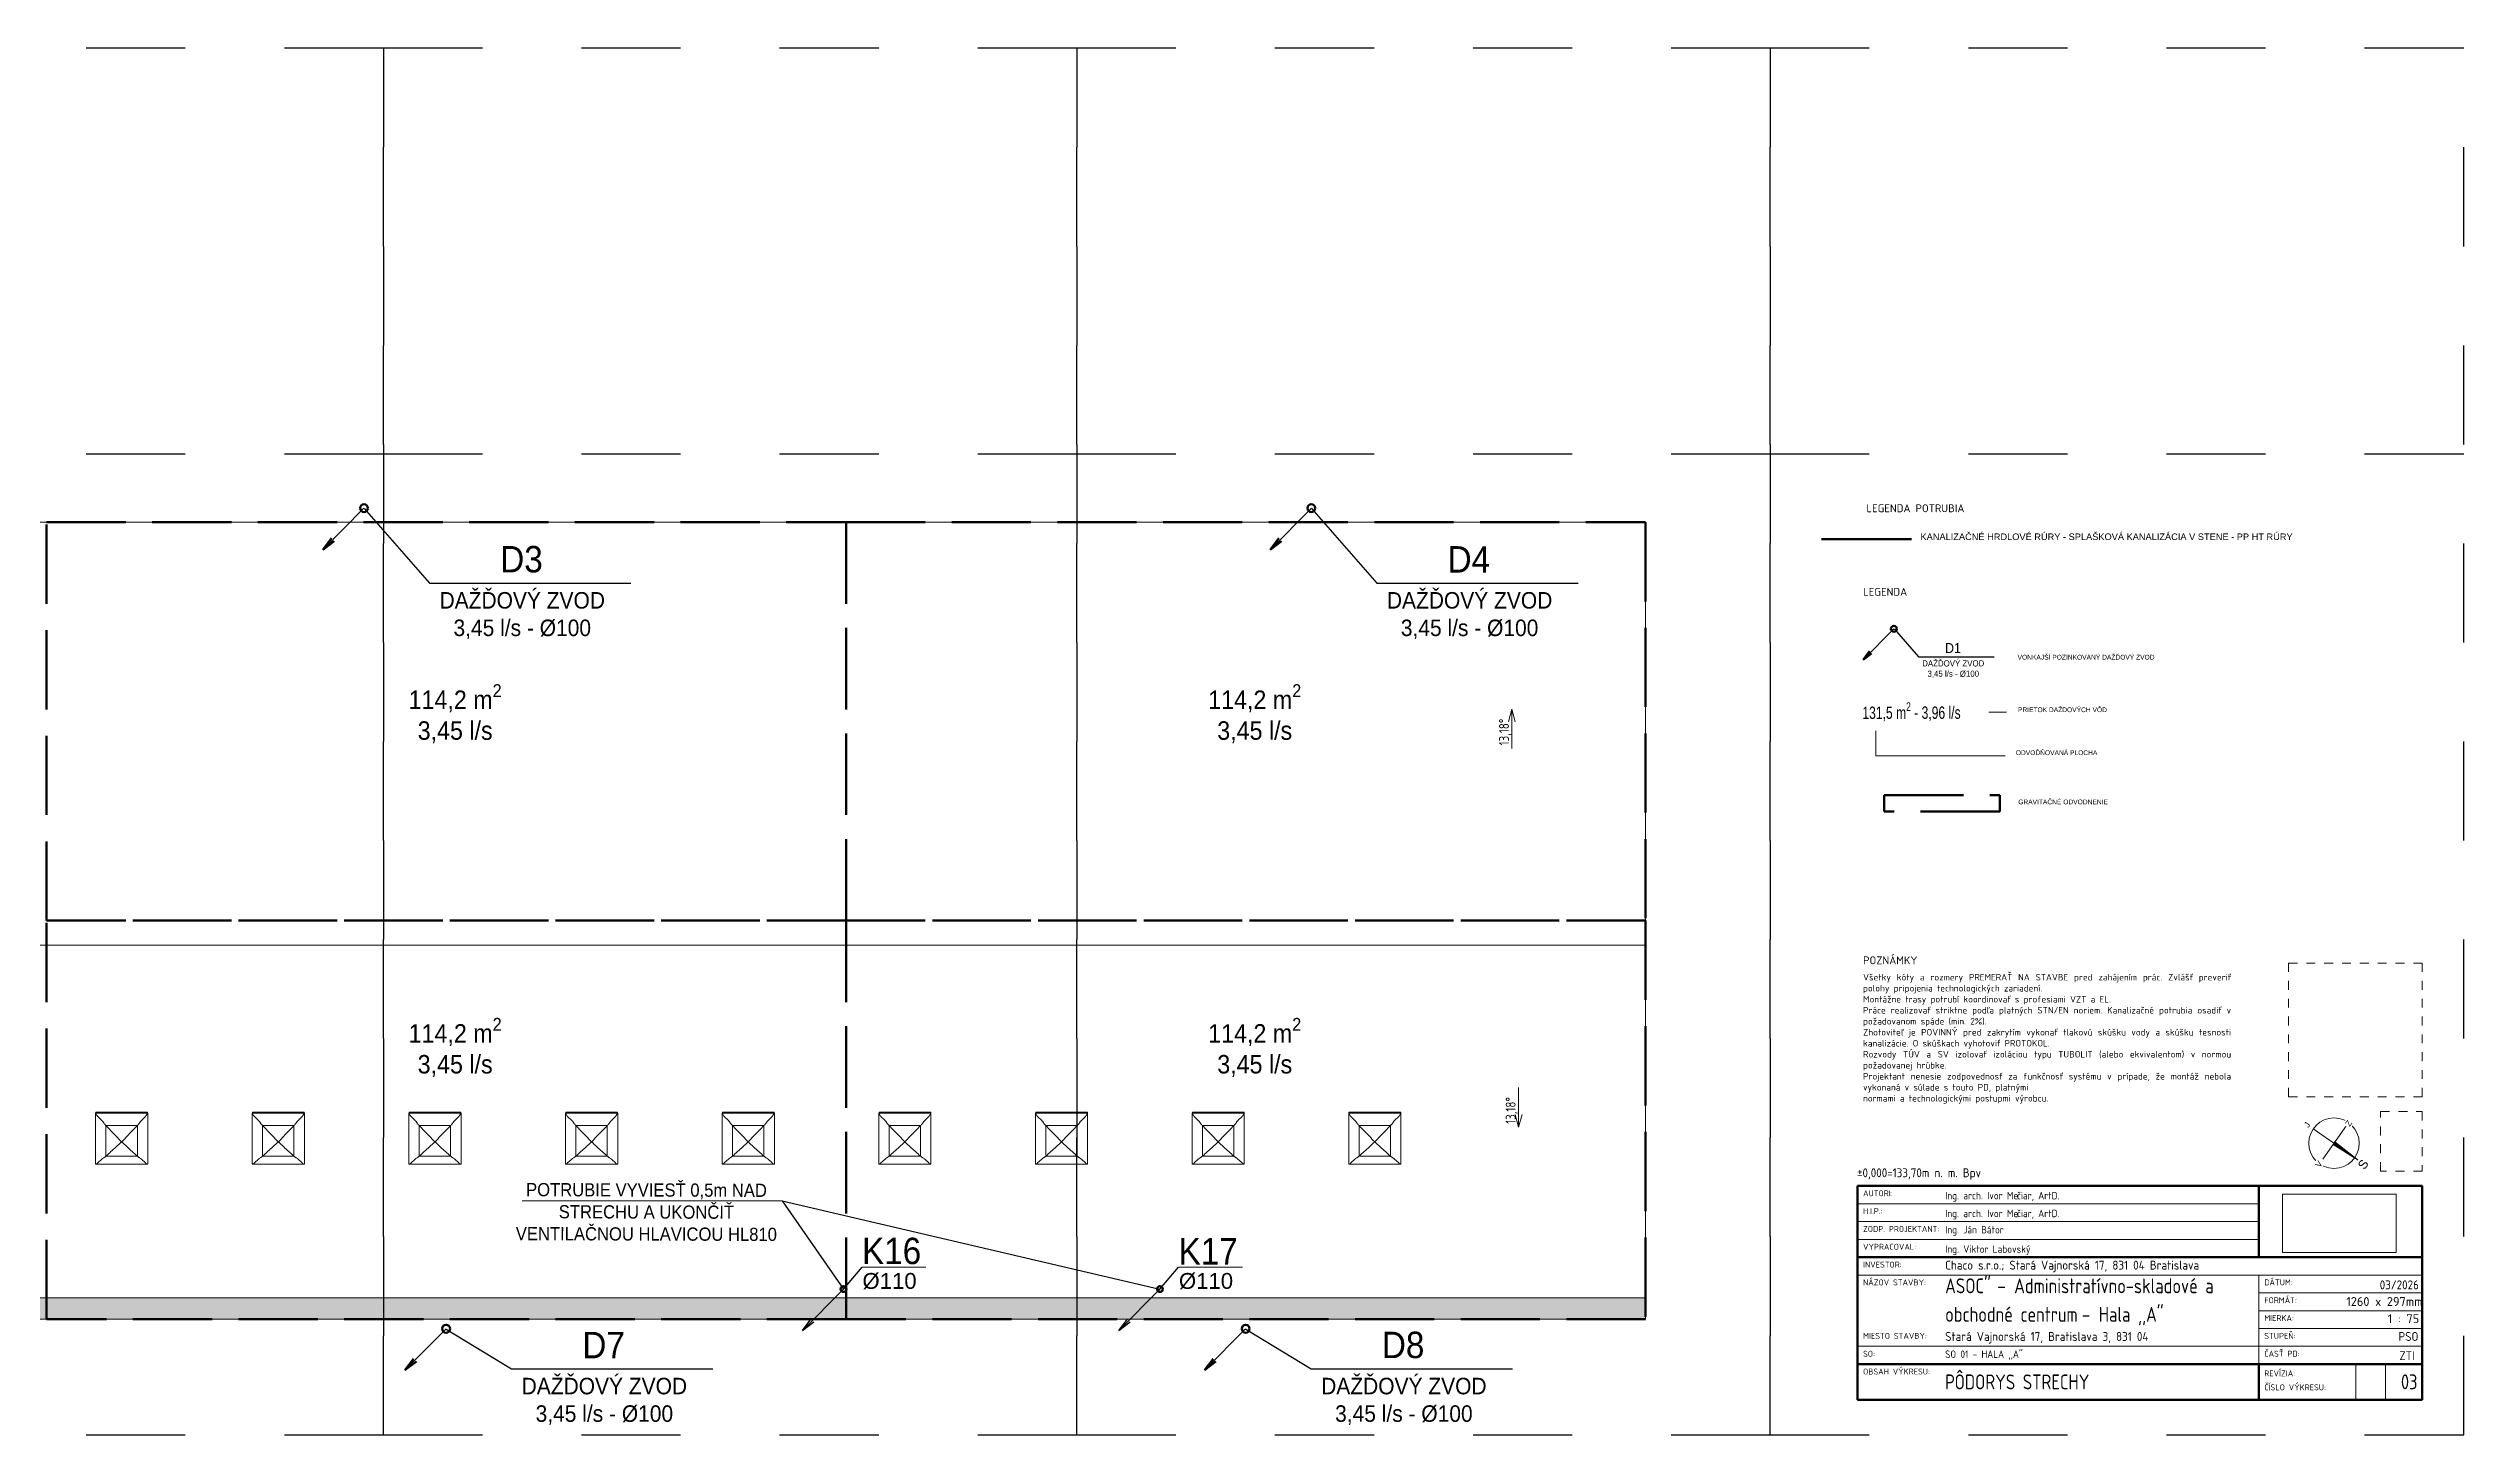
# Model space of a CAD drawing. Header units: millimetres. Extents: x 2377 to 264466, y -28213 to 61616.
# Drawn here: x 35409 to 81127, y 35366 to 61616 of the extents above; entities that cross this region are included whole.
import ezdxf
from ezdxf.lldxf.tags import DXFTag

# ---------------------------------------------------------------- set-up
doc = ezdxf.new("R2010")
doc.units = ezdxf.units.MM
for name, pattern in [('ACAD_ISO04W100', [30.5, 24, -3, 0.5, -3]), ('Carkovana 2x', [0.4, 0.3, -0.1]), ('Čiarkovaná 3mm', [6, 3, -3])]:
    doc.linetypes.add(name, pattern=pattern)
doc.layers.get('0').update_dxf_attribs({"color": 8})
for name, color, linetype in [('_60992', 7, 'Continuous'), ('IS_Popisy_úseků_Vodovod', 7, 'SOLID'), ('PDF_Text', 7, 'Continuous'), ('ZT_SMER STUPANIA', 4, 'Continuous'), ('ZTI_popis Pluvia 150', 7, 'Continuous')]:
    doc.layers.add(name, color=color, linetype=linetype)
for name, color, linetype, lineweight in [('_Lines_', 7, 'Continuous', 9), ('_Wide Lines_', 250, 'Continuous', 70), ('dash', 9, 'Čiarkovaná 3mm', 9), ('Detail Items', 8, 'Continuous', 9), ('Frame_Mullion', 8, 'Continuous', 20), ('Generic Annotations', 7, 'Continuous', 9), ('Glass', 174, 'Continuous', 9), ('mur-pohlad', 141, 'Continuous', 20), ('Roofs', 7, 'Continuous', 9), ('Spot Slopes', 7, 'Continuous', 9), ('Text Notes', 8, 'Continuous', 9), ('Title Blocks', 7, 'Continuous', 9), ('ZTI- PRÍVOD STUDENEJ VODY', 5, 'ACAD_ISO04W100', 50), ('ZTI-popis', 7, 'Continuous', 20), ('ZTI_KANAL', 30, 'Continuous', 50), ('ZTI_pluvia', 4, 'Continuous', 50), ('ZTI_S_KANAL', 30, 'Continuous', 50)]:
    doc.layers.add(name, color=color, linetype=linetype, lineweight=lineweight)
doc.layers.add('NETLAC', color=240, linetype='Čiarkovaná 3mm', plot=False, transparency=0.1)
doc.styles.add('Arial', font='arial.ttf', dxfattribs={"height": 89.296875})
doc.styles.add('Arial_1', font='arial.ttf', dxfattribs={"height": 3})
doc.styles.add('Arial_2', font='arial.ttf', dxfattribs={"height": 2})
doc.styles.add('ISOCPEUR_1', font='isocpeur.ttf', dxfattribs={"width": 0.8, "height": 225})
doc.styles.add('ISOCPEUR_10', font='isocpeur.ttf', dxfattribs={"height": 2})
doc.styles.add('ISOCPEUR_11', font='isocpeur.ttf', dxfattribs={"height": 3})
doc.styles.add('ISOCPEUR_12', font='isocpeur.ttf', dxfattribs={"width": 0.8, "height": 5})
doc.styles.add('ISOCPEUR_13', font='isocpeur.ttf', dxfattribs={"width": 0.9, "height": 3})
doc.styles.add('ISOCPEUR_14', font='isocpeur.ttf', dxfattribs={"width": 0.9, "height": 2.5})
doc.styles.add('PDF ISOCPEUR', font='isocpeur.ttf')
doc.styles.add('Popis_ZTI', font='arial.ttf', dxfattribs={"width": 0.9, "height": 125})
doc.styles.add('Simplex', font='simplex.shx', dxfattribs={"width": 0.7})
doc.styles.add('Style-Arial', font='arial.ttf')
tags = doc.linetypes.add('SOLID', pattern=[10, 10, 0]).pattern_tags.tags
tags[6:7] = [DXFTag(74, 4), DXFTag(75, 0), DXFTag(340, '0'), DXFTag(46, 0.0), DXFTag(50, 0.0), DXFTag(44, 0.0), DXFTag(45, 0.0)]
tags[4:5] = [DXFTag(74, 4), DXFTag(75, 0), DXFTag(340, '0'), DXFTag(46, 0.0), DXFTag(50, 0.0), DXFTag(44, 0.0), DXFTag(45, 0.0)]
picture_1 = doc.add_image_def('image1.jpg', size_in_pixel=(817, 420))

# ---------------------------------------------------------------- blocks, each defined once
blk = doc.blocks.new('Roof-Windows_VELUX_CFP_ISD - CFP size 800x800 _080080_-4889044-3NP_1_')
at = {"layer": 'Frame_Mullion', "color": 252}
for p, q in [((517, -11534), (1497, -11534)), ((517, -11534), (534, -11554)), ((517, -11554), (517, -11534)), ((1497, -11534), (1481, -11554)), ((1497, -11534), (1497, -11554))]:
    blk.add_line(p, q, dxfattribs=at)
at = {"layer": 'Glass', "color": 252}
for p, q in [((511, -12517), (511, -11554)), ((511, -11554), (1500, -11554)), ((538, -11597), (511, -11554)), ((630, -11693), (553, -11615)), ((667, -11738), (643, -11707)), ((708, -11786), (708, -12366)), ((1303, -11786), (708, -11786)), ((708, -11786), (708, -12366)), ((1303, -11786), (708, -11786)), ((1303, -12366), (1303, -11786)), ((1303, -12366), (1303, -11786)), ((1368, -11707), (1344, -11738)), ((1458, -11615), (1381, -11693)), ((1500, -11554), (1473, -11597)), ((1500, -11554), (1500, -12517)), ((1003, -12093), (1003, -12098)), ((1008, -12093), (1003, -12093)), ((1008, -12093), (1003, -12093)), ((1003, -12093), (1003, -12098)), ((1003, -12098), (1008, -12098)), ((1003, -12098), (1008, -12098)), ((1008, -12098), (1008, -12093)), ((1008, -12098), (1008, -12093)), ((538, -12508), (511, -12517)), ((1500, -12517), (511, -12517)), ((630, -12424), (553, -12496)), ((667, -12398), (643, -12413)), ((708, -12366), (1303, -12366)), ((708, -12366), (1303, -12366)), ((1344, -12398), (1368, -12413)), ((1381, -12424), (1458, -12496)), ((1473, -12508), (1500, -12517))]:
    blk.add_line(p, q, dxfattribs=at)
for points, knots in [([(553, -11615), (551, -11613), (549, -11611), (546, -11607), (544, -11605), (543, -11604), (542, -11602), (540, -11600), (538, -11598), (538, -11597)], [0, 0, 0, 0, 0.25, 0.375, 0.5, 0.5625, 0.625, 0.75, 1, 1, 1, 1]), ([(1473, -11597), (1472, -11598), (1471, -11600), (1469, -11602), (1467, -11604), (1466, -11606), (1465, -11608), (1462, -11611), (1459, -11613), (1458, -11615)], [-1, -1, -1, -1, -0.75, -0.625, -0.5, -0.4375, -0.375, -0.25, 0, 0, 0, 0]), ([(553, -12496), (551, -12497), (549, -12499), (546, -12502), (544, -12503), (543, -12504), (542, -12505), (540, -12507), (538, -12507), (538, -12508)], [0, 0, 0, 0, 0.25, 0.375, 0.5, 0.5625, 0.625, 0.75, 1, 1, 1, 1]), ([(1458, -12496), (1459, -12497), (1462, -12499), (1465, -12502), (1467, -12503), (1468, -12504), (1469, -12505), (1471, -12507), (1472, -12507), (1473, -12508)], [0, 0, 0, 0, 0.25, 0.375, 0.5, 0.5625, 0.625, 0.75, 1, 1, 1, 1])]:
    blk.add_open_spline(points, degree=3, knots=knots, dxfattribs=at)
for points in [[(643, -11707), (642, -11706), (640, -11704), (637, -11701), (634, -11697), (631, -11694), (630, -11693)], [(708, -11786), (702, -11780), (692, -11768), (678, -11752), (670, -11743), (667, -11738)], [(1003, -12093), (969, -12059), (902, -11990), (804, -11888), (739, -11820), (708, -11786)], [(1303, -11786), (1271, -11820), (1207, -11888), (1108, -11990), (1041, -12059), (1008, -12093)], [(1344, -11738), (1340, -11743), (1333, -11752), (1319, -11768), (1309, -11780), (1303, -11786)], [(1381, -11693), (1379, -11694), (1377, -11697), (1373, -11701), (1370, -11704), (1369, -11706), (1368, -11707)], [(1003, -12098), (969, -12129), (902, -12191), (804, -12280), (739, -12338), (708, -12366)], [(1008, -12098), (1041, -12129), (1108, -12191), (1207, -12280), (1271, -12338), (1303, -12366)], [(643, -12413), (642, -12414), (640, -12415), (637, -12417), (634, -12420), (631, -12423), (630, -12424)], [(708, -12366), (702, -12370), (692, -12379), (678, -12390), (670, -12395), (667, -12398)], [(1303, -12366), (1309, -12370), (1319, -12379), (1333, -12390), (1341, -12395), (1344, -12398)], [(1368, -12413), (1369, -12414), (1370, -12415), (1373, -12417), (1377, -12420), (1379, -12423), (1381, -12424)]]:
    blk.add_open_spline(points, degree=3, dxfattribs=at)
blk = doc.blocks.new('Strecha')
at = {"layer": 'Detail Items'}
blk.add_hatch(color=252, dxfattribs=at).paths.add_polyline_path([(65643, 32555), (65643, 32957), (35263, 32957), (35263, 32955), (30738, 32955), (30738, 32957), (5108, 32957), (5108, 32555), (64333, 32555)])
at = {"layer": '_Lines_', "color": 252}
for p, q in [((65643, 32957), (5108, 32957)), ((65643, 32555), (65643, 32957)), ((5108, 32555), (65643, 32555))]:
    blk.add_line(p, q, dxfattribs=at)
at = {"layer": 'Roofs', "color": 252}
for p, q in [((65643, 47644), (5108, 47644)), ((65643, 47644), (65643, 46709)), ((65643, 32555), (65643, 46709)), ((65643, 39632), (5108, 39632)), ((5108, 32555), (65643, 32555))]:
    blk.add_line(p, q, dxfattribs=at)
at = {"layer": 'Spot Slopes', "color": 252}
for p, q in [((63112, 44105), (63049, 43866)), ((63112, 44105), (63176, 43866)), ((63112, 43355), (63112, 44105)), ((63239, 36940), (63239, 36190)), ((63239, 36190), (63176, 36428)), ((63239, 36190), (63303, 36428))]:
    blk.add_line(p, q, dxfattribs=at)
at = {"layer": 'Frame_Mullion', "color": 252}
for p in [(35791, 48006), (38756, 48006), (41721, 48006), (44686, 48006), (47651, 48006), (50616, 48006), (53581, 48006), (56546, 48006), (59511, 48006)]:
    blk.add_blockref('Roof-Windows_VELUX_CFP_ISD - CFP size 800x800 _080080_-4889044-3NP_1_', p, dxfattribs=at)
at = {"layer": 'Spot Slopes', "color": 252, "char_height": 187.5, "width": 750.67, "attachment_point": 1, "rotation": 90, "line_spacing_factor": 1.149209, "style": 'ISOCPEUR_1'}
for insert in [(62868, 43417), (62994, 36252)]:
    blk.add_mtext('13,18°', dxfattribs=dict(at, insert=insert))
blk = doc.blocks.new('netlac')
at = {"layer": 'NETLAC', "ltscale": 500}
for p, q in [((83851, 26406), (73351, 26406)), ((73351, 26406), (73351, 5406)), ((83851, 5406), (83851, 26406)), ((83851, 20256), (73351, 20256)), ((73351, 5406), (83851, 5406))]:
    blk.add_line(p, q, dxfattribs=at)
blk = doc.blocks.new('ALLA_ARCH_ROZPISKA - 1600x 420-4990699-PÔDORYS 2_NP')
at = {"layer": 'Title Blocks'}
blk.add_hatch(color=256, dxfattribs=at).paths.add_polyline_path([(-31.52, 90.63), (-40.02, 95.92), (-39.4, 96.8)])
at = {"layer": '_Wide Lines_'}
for p, q in [((-200, 10), (-200, 82)), ((-200, 82), (-10, 82)), ((-65, 82), (-65, 58)), ((-10, 82), (-10, 10)), ((-10, 58), (-200, 58)), ((-200, 22), (-10, 22)), ((-65, 22), (-65, 10)), ((-10, 10), (-200, 10))]:
    blk.add_line(p, q, dxfattribs=at)
at = {"layer": 'dash'}
for p, q in [((-55, 157), (-10, 157)), ((-55, 112), (-55, 157)), ((-10, 157), (-10, 112)), ((-10, 112), (-55, 112)), ((-24, 107), (-10, 107)), ((-10, 107), (-10, 87))]:
    blk.add_line(p, q, dxfattribs=at)
at = {"layer": 'Generic Annotations'}
for p, q in [((-39.71, 96.36), (-46.68, 101.24)), ((-43.44, 91.04), (-35.5, 102.37)), ((-39.4, 96.8), (-40.02, 95.92)), ((-40.02, 95.92), (-31.52, 90.63)), ((-40.02, 95.92), (-31.52, 90.63)), ((-39.09, 97.24), (-39.71, 96.36)), ((-39.4, 96.8), (-31.52, 90.63)), ((-31.52, 90.63), (-39.4, 96.8))]:
    blk.add_line(p, q, dxfattribs=at)
blk.add_circle((-39.71, 96.36), 8.5, dxfattribs=at)
at = {"layer": 'Title Blocks'}
for p, q in [((-65, 76), (-200, 76)), ((-65, 70), (-200, 70)), ((-65, 64), (-200, 64)), ((-10, 52), (-200, 52)), ((-65, 52), (-65, 22)), ((-10, 46), (-65, 46)), ((-10, 40), (-65, 40)), ((-10, 34), (-65, 34)), ((-10, 28), (-200, 28)), ((-32.32, 22), (-32.32, 10)), ((-22.32, 22), (-22.32, 10))]:
    blk.add_line(p, q, dxfattribs=at)
at = {"layer": 'Title Blocks', "attachment_point": 1}
for s, insert, char_height, width, style in [('AUTOR', (-198.17, 80.51), 2, 10.2616, 'ISOCPEUR_10'), ('H.I.P.:', (-198.17, 74.51), 2, 7.616, 'ISOCPEUR_10'), ('\\fISOCPEUR|b0|i0|c238|p34|;I', (-189.7, 80.51), 2, 0.7215, 'ISOCPEUR_10'), ('\\fISOCPEUR|b0|i0|c238|p34|;:', (-189.11, 80.51), 2, 0.7215, 'ISOCPEUR_10'), ('ZODP. PROJEKTANT:', (-198.17, 68.51), 2, 30.5443, 'ISOCPEUR_10'), ('VYPRACOVAL:', (-198.17, 62.51), 2, 21.4852, 'ISOCPEUR_10'), ('INVESTOR:', (-198.17, 56.51), 2, 15.4726, 'ISOCPEUR_10'), ('NÁZOV STAVBY:', (-198.17, 50.51), 2, 25.4937, 'ISOCPEUR_10'), ('DÁTUM:', (-63.17, 50.51), 2, 11.2236, 'ISOCPEUR_10'), ('FORMÁT:', (-63.17, 44.51), 2, 12.9873, 'ISOCPEUR_10'), ('1260 x 297mm', (-35.55, 44.58), 3, 30.3038, 'ISOCPEUR_11'), ('MIESTO STAVBY:', (-198.17, 32.51), 2, 25.7342, 'ISOCPEUR_10'), ('STUPE', (-63.17, 32.51), 2, 9.7806, 'ISOCPEUR_10'), ('MIERKA:', (-63.17, 38.51), 2, 11.7046, 'ISOCPEUR_10'), ('Ň:', (-55.1, 32.51), 2, 2.7257, 'ISOCPEUR_10'), ('SO:', (-198.17, 26.51), 2, 4.73, 'ISOCPEUR_10'), ('ČASŤ PD:', (-63.17, 26.51), 2, 14.27, 'ISOCPEUR_10'), ('OBSAH VÝKRESU:', (-198.17, 20.51), 2, 26.7764, 'ISOCPEUR_10'), ('REVÍZIA:', (-63.17, 19.87), 2, 12.9072, 'ISOCPEUR_10'), ('\\fISOCPEUR|b0|i0|c238|p34|;Č', (-63.17, 15.18), 2, 1.7637, 'ISOCPEUR_10'), ('ÍSLO VÝKRESU:', (-61.71, 15.18), 2, 23.4894, 'ISOCPEUR_10')]:
    blk.add_mtext(s, dxfattribs=dict(at, insert=insert, char_height=char_height, width=width, style=style))
at = {"layer": 'Title Blocks'}
image = blk.add_image(picture_1, insert=(-56.98, 59.61), size_in_units=(38.22, 19.65), dxfattribs=at)
image.dxf.flags = 7
at = {"layer": 'Title Blocks', "attachment_point": 1, "rotation": 55, "bg_fill": 3, "box_fill_scale": 1.25, "bg_fill_color": 256, "bg_fill_true_color": 13158600, "bg_fill_transparency": 0}
for s, insert, char_height, width, style in [('\\fArial|b0|i0|c238|p34|;J', (-49.96, 102.59), 2, 1.7637, 'Arial_2'), ('\\fArial|b0|i0|c238|p34|;Z', (-36.07, 102.96), 2, 2.0844, 'Arial_2'), ('\\fArial|b0|i0|c238|p34|;V', (-46.15, 89.13), 2, 2.3249, 'Arial_2'), ('\\fArial|b0|i0|c238|p34|;S', (-31.92, 88.95), 3, 3.4473, 'Arial_1')]:
    blk.add_mtext(s, dxfattribs=dict(at, insert=insert, char_height=char_height, width=width, style=style))
at = {"layer": 'dash'}
for p, q in [((-24, 87), (-24, 107)), ((-10, 87), (-24, 87))]:
    blk.add_line(p, q, dxfattribs=at)
blk = doc.blocks.new('šipka')
at = {"layer": 'ZTI_pluvia', "color": 146, "lineweight": 25, "true_color": 0x105689}
blk.add_line((-500735337, -1209381827), (-500736896, -1209383400), dxfattribs=at)
at = {"layer": 'ZTI_pluvia', "color": 146, "true_color": 0x105689}
for q in [(-500736570, -1209382963), (-500736462, -1209383070)]:
    blk.add_line((-500736896, -1209383400), q, dxfattribs=at)
blk = doc.blocks.new('asasdasdasd')
at = {"layer": 'ZT_SMER STUPANIA', "color": 30, "linetype": 'Continuous'}
blk.add_line((26683, 6886), (25904, 6099), dxfattribs=at)
at = {"layer": 'ZT_SMER STUPANIA', "color": 30, "linetype": 'Continuous', "lineweight": 30}
for q in [(26067, 6317), (26121, 6264)]:
    blk.add_line((25904, 6099), q, dxfattribs=at)

msp = doc.modelspace()

# ---------------------------------------------------------------- linework, layer by layer
at = {"color": 0}
for p, q in [((49297, 39792), (50460, 38123)), ((49297, 39792), (56450, 38123)), ((50460, 38123), (50814, 38539)), ((56450, 38123), (56804, 38539))]:
    msp.add_line(p, q, dxfattribs=at)
at = {"color": 7, "lineweight": 18, "transparency": 33554687}
for p, q in [((50814, 38539), (52021, 38539)), ((56804, 38539), (58011, 38539))]:
    msp.add_line(p, q, dxfattribs=at)
at = {"color": 116, "linetype": 'Carkovana 2x', "lineweight": 50, "ltscale": 5000, "true_color": 0x136734}
for points in [[(35375, 52644), (50509, 52644), (50509, 45099), (35375, 45099)], [(50509, 52644), (65643, 52644), (65643, 45099), (50509, 45099)], [(70160, 47476), (72346, 47476), (72346, 47166), (70160, 47166)], [(35375, 45099), (50509, 45099), (50509, 37555), (35375, 37555)], [(50509, 45099), (65643, 45099), (65643, 37555), (50509, 37555)]]:
    msp.add_lwpolyline(points, close=True, dxfattribs=at)
at = {"layer": '_60992', "color": 146, "lineweight": 50, "true_color": 0x105689}
for centre, radius in [((41384, 52908), 75), ((59315, 52908), 75), ((70342, 50624), 56.2), ((42938, 37371), 75), ((58072, 37371), 75)]:
    msp.add_circle(centre, radius, dxfattribs=at)
at = {"layer": 'mur-pohlad', "color": 7}
for p, q in [((72137, 49049), (72476, 49049)), ((70003, 48690), (70003, 48221)), ((70003, 48221), (72447, 48221))]:
    msp.add_line(p, q, dxfattribs=at)
at = {"layer": 'ZTI-popis', "color": 7}
msp.add_line((49297, 39792), (44377, 39792), dxfattribs=at)
at = {"layer": 'ZTI_KANAL', "lineweight": 70}
msp.add_line((70673, 52322), (68969, 52322), dxfattribs=at)
at = {"layer": 'ZTI_popis Pluvia 150', "color": 250, "ltscale": 20}
for p, q in [((41388, 52903), (42625, 51488)), ((59320, 52903), (60556, 51488)), ((42625, 51488), (46436, 51488)), ((60556, 51488), (64368, 51488)), ((70344, 50622), (70808, 50091)), ((70808, 50091), (72237, 50091)), ((42942, 37366), (44179, 36611)), ((58076, 37366), (59313, 36611)), ((44179, 36611), (47990, 36611)), ((59313, 36611), (63124, 36611))]:
    msp.add_line(p, q, dxfattribs=at)
at = {"layer": 'ZTI_S_KANAL', "color": 30, "ltscale": 50}
for centre in [(50460, 38123), (56450, 38123)]:
    msp.add_circle(centre, 55, dxfattribs=at)

# ---------------------------------------------------------------- block references
at = {"color": 0, "xscale": 1.25, "yscale": 1.25, "zscale": 1.25}
for p in [(-63062, 28608), (-49937, 28608), (-36812, 28608), (-23687, 28608)]:
    msp.add_blockref('netlac', p, dxfattribs=at)
at = {"color": 0}
msp.add_blockref('Strecha', (0, 5000), dxfattribs=at)
at = {"layer": '_60992', "color": 3}
for p, xscale, yscale, zscale in [((250409052, 604743821), 0.5, 0.5, 0.5), ((250426984, 604743821), 0.5, 0.5, 0.5), ((187846094, 453568809), 0.375, 0.375, 0.375), ((250410606, 604728285), 0.5, 0.5, 0.5), ((250425740, 604728285), 0.5, 0.5, 0.5)]:
    msp.add_blockref('šipka', p, dxfattribs=dict(at, xscale=xscale, yscale=yscale, zscale=zscale))
at = {"layer": 'ZTI- PRÍVOD STUDENEJ VODY'}
for p in [(23777, 31237), (29767, 31237)]:
    msp.add_blockref('asasdasdasd', p, dxfattribs=at)

# ---------------------------------------------------------------- texts
at = {"layer": 'IS_Popisy_úseků_Vodovod', "color": 159, "ltscale": 10, "true_color": 0x22346e, "char_height": 350, "width": 1934.87, "attachment_point": 9, "style": 'Popis_ZTI'}
for insert in [(44077, 48458), (59211, 48458), (44077, 42140), (59211, 42140)]:
    msp.add_mtext('\\A1;\\pxqc;{\\C154;114,2 m\\H0.7x;\\S2^ ;\\H1.42857x;\\P3,45 l/s }', dxfattribs=dict(at, insert=insert))
at = {"layer": 'IS_Popisy_úseků_Vodovod', "ltscale": 10, "char_height": 500, "width": 3746.13, "attachment_point": 9, "style": 'Style-Arial'}
for s, insert in [('\\pxql;{\\W0.9;K16}', (54558, 38588)), ('\\pxql;{\\W0.9;K17}', (60548, 38588))]:
    msp.add_mtext(s, dxfattribs=dict(at, insert=insert))
at = {"layer": 'IS_Popisy_úseků_Vodovod', "ltscale": 10, "char_height": 300, "attachment_point": 7, "style": 'Style-Arial'}
for insert in [(50819, 38116), (56809, 38116)]:
    msp.add_mtext('\\A1;%%C110', dxfattribs=dict(at, insert=insert))
at = {"layer": 'PDF_Text', "lineweight": 30, "attachment_point": 4, "style": 'PDF ISOCPEUR'}
for s, insert, char_height in [('LEGENDA POTRUBIA', (69821, 52906), 148.46), ('LEGENDA', (69758, 51324), 148.5), ('POZNÁMKY', (69758, 44347), 148.5)]:
    msp.add_mtext(s, dxfattribs=dict(at, insert=insert, char_height=char_height))
at = {"layer": 'PDF_Text', "attachment_point": 4, "style": 'PDF ISOCPEUR'}
for s, insert, char_height in [('\\pxql,t0.008;{\\fArial|b0|i0|c238|p34;KANALIZAČNÉ HRDLOVÉ RÚRY - SPLAŠKOVÁ KANALIZÁCIA V STENE - PP HT RÚRY\\H0.99999x;\\W0.8; \\H1.7144x; }', (70845, 52366), 125), ('{\\fArial|b0|i0|c238|p34;VONKAJŠÍ POZINKOVANÝ DAŽĎOVÝ ZVOD}', (72683, 50086), 90.02), ('{\\fArial|b0|i0|c238|p34;PRIETOK DAŽDOVÝCH VÔD}', (72690, 49091), 90.02), ('{\\fArial|b0|i0|c238|p34;ODVOĎŇOVANÁ PLOCHA}', (72649, 48278), 90.02), ('{\\fArial|b0|i0|c238|p34;GRAVITAČNÉ ODVODNENIE}', (72695, 47346), 90.02)]:
    msp.add_mtext(s, dxfattribs=dict(at, insert=insert, char_height=char_height))
at = {"layer": 'PDF_Text', "insert": (69758, 42863), "char_height": 125, "width": 6945.76, "attachment_point": 4, "style": 'PDF ISOCPEUR'}
msp.add_mtext('\\pxqj;Všetky kóty a rozmery PREMERAŤ NA STAVBE pred zahájením prác. Zvlášť preveriť polohy pripojenia technologických zariadení.^JMontážne trasy potrubí koordinovať s profesiami VZT a EL.^JPráce realizovať striktne podľa platných STN/EN noriem. Kanalizačné potrubia osadiť v požadovanom spáde (min. 2%).^JZhotoviteľ je POVINNÝ pred zakrytím vykonať tlakovú skúšku vody a skúšku tesnosti kanalizácie. O skúškach vyhotoviť PROTOKOL.^JRozvody TÚV a SV izolovať izoláciou typu TUBOLIT (alebo ekvivalentom) v normou požadovanej hrúbke.^JProjektant nenesie zodpovednosť za funkčnosť systému v prípade, že montáž nebola vykonaná v súlade s touto PD, platnými^Jnormami a technologickými postupmi výrobcu.', dxfattribs=at)
at = {"layer": 'ZTI-popis', "color": 7, "ltscale": 0.04, "attachment_point": 5}
for s, insert, char_height, width, rotation, style in [('{\\fArial|b0|i0|c238|p34;\\W0.9;D3}', (44366, 51939), 500, 2813.09, 359.9628, 'Simplex'), ('{\\fArial|b0|i0|c238|p34;\\W0.9;D4}', (62297, 51939), 500, 2813.09, 359.9628, 'Simplex'), ('\\pxi1.36829,qc;{\\fArial|b0|i0|c238|p34;\\W0.90909;\\C250;DAŽĎOVÝ ZVOD \\P3,45 l/s - %%C100}', (44166, 50874), 312.5, 11837.47, 0.0013, 'Simplex'), ('\\pxi1.36829,qc;{\\fArial|b0|i0|c238|p34;\\W0.90909;\\C250;DAŽĎOVÝ ZVOD \\P3,45 l/s - %%C100}', (62097, 50874), 312.5, 11837.47, 0.0013, 'Simplex'), ('{\\fArial|b0|i0|c238|p34;\\W0.9;D1}', (71460, 50260), 187.5, 1054.91, 359.9628, 'Simplex'), ('\\pxi1.36829,qc;{\\fArial|b0|i0|c238|p34;\\W0.90909;\\C250;DAŽĎOVÝ ZVOD \\P3,45 l/s - %%C100}', (71385, 49861), 117.19, 4439.05, 0.0013, 'Simplex'), ('\\A1;{\\fArial|b0|i0|c238|p34;131,5 m\\H0.7x;\\S2^ ;\\H1.42857x; - 3,96 l/s}', (70675, 49054), 234.37, 5863.13, 0.1311, 'Simplex'), ('{\\W0.9;POTRUBIE VYVIESŤ 0,5m NAD STRECHU A UKONČIŤ \\PVENTILAČNOU HLAVICOU HL810 }', (46730, 39581), 250, 5288.37, 359.8274, 'Arial'), ('{\\fArial|b0|i0|c238|p34;\\W0.9;D7}', (45920, 37062), 500, 2813.09, 359.9628, 'Simplex'), ('{\\fArial|b0|i0|c238|p34;\\W0.9;D8}', (61053, 37062), 500, 2813.09, 359.9628, 'Simplex'), ('\\pxi1.36829,qc;{\\fArial|b0|i0|c238|p34;\\W0.90909;\\C250;DAŽĎOVÝ ZVOD \\P3,45 l/s - %%C100}', (45720, 35997), 312.5, 11837.47, 0.0013, 'Simplex'), ('\\pxi1.36829,qc;{\\fArial|b0|i0|c238|p34;\\W0.90909;\\C250;DAŽĎOVÝ ZVOD \\P3,45 l/s - %%C100}', (60853, 35997), 312.5, 11837.47, 0.0013, 'Simplex')]:
    msp.add_mtext(s, dxfattribs=dict(at, insert=insert, char_height=char_height, width=width, rotation=rotation, style=style))

# ---------------------------------------------------------------- next in the draw order: block references
at = {"layer": 'Title Blocks', "xscale": 56.25, "yscale": 56.25, "zscale": 56.25}
msp.add_blockref('ALLA_ARCH_ROZPISKA - 1600x 420-4990699-PÔDORYS 2_NP', (80905, 35464), dxfattribs=at)

# ---------------------------------------------------------------- next in the draw order: texts
at = {"layer": 'Text Notes', "insert": (79689, 37647), "char_height": 168.8, "width": 680.93, "attachment_point": 1, "style": 'ISOCPEUR_11'}
msp.add_mtext('1 : 75', dxfattribs=at)
at = {"layer": 'Title Blocks', "attachment_point": 1}
for s, insert, char_height, width, style in [('±0,000=133,70m n. m. Bpv', (69644, 40409), 168.75, 2759.81, 'ISOCPEUR_13'), ('Ing. arch. Ivor Me', (71312, 39963), 140.62, 1643.71, 'ISOCPEUR_14'), ('čiar, ArtD.', (72669, 39963), 140.62, 978.11, 'ISOCPEUR_14'), ('Ing. arch. Ivor Me', (71312, 39625), 140.62, 1643.71, 'ISOCPEUR_14'), ('Ing. Ján Bátor', (71312, 39316), 140.62, 1611.24, 'ISOCPEUR_14'), ('čiar, ArtD.', (72669, 39625), 140.62, 978.11, 'ISOCPEUR_14'), ('Ing. Viktor Labovský', (71312, 38950), 140.62, 1611.24, 'ISOCPEUR_14'), ('Chaco s.r.o.; Stará Vajnorská 17, 831 04 Bratislava', (71312, 38660), 168.75, 5673.84, 'ISOCPEUR_13'), ('ASOC" ', (71312, 38325), 281.2, 1194.11, 'ISOCPEUR_12'), ('\\fISOCPEUR|b0|i0|c238|p34|;\\W.8;–', (72298, 38325), 281.25, 216.46, 'ISOCPEUR_12'), (' Administratívno-skladové a', (72476, 38325), 281.25, 4772.85, 'ISOCPEUR_12'), ('03/2026', (79537, 38287), 168.8, 880.7, 'ISOCPEUR_13'), ('obchodné centrum ', (71312, 37785), 281.25, 3131.39, 'ISOCPEUR_12'), ('\\fISOCPEUR|b0|i0|c238|p34|;\\W.8;–', (73896, 37785), 281.25, 216.46, 'ISOCPEUR_12'), (' Hala ,,A"', (74075, 37785), 281.2, 1627.02, 'ISOCPEUR_12'), ('Stará Vajnorská 17, Bratislava 3, 831 04', (71312, 37310), 168.75, 4557.74, 'ISOCPEUR_13'), ('PSO', (79893, 37310), 168.8, 438.32, 'ISOCPEUR_13'), ('SO 01 - HALA ,,A"', (71312, 36961), 140.62, 1757.35, 'ISOCPEUR_14'), ('ÔDORYS STRECHY', (71491, 36506), 281.25, 3411.08, 'ISOCPEUR_12'), ('ZTI', (79910, 36946), 168.8, 1976.51, 'ISOCPEUR_13'), ('\\fISOCPEUR|b0|i0|c238|p34|;\\W.8;P', (71312, 36506), 281.25, 216.46, 'ISOCPEUR_12'), ('03', (79939, 36507), 281.2, 382.4, 'ISOCPEUR_12')]:
    msp.add_mtext(s, dxfattribs=dict(at, insert=insert, char_height=char_height, width=width, style=style))

doc.saveas('drawing.dxf')
